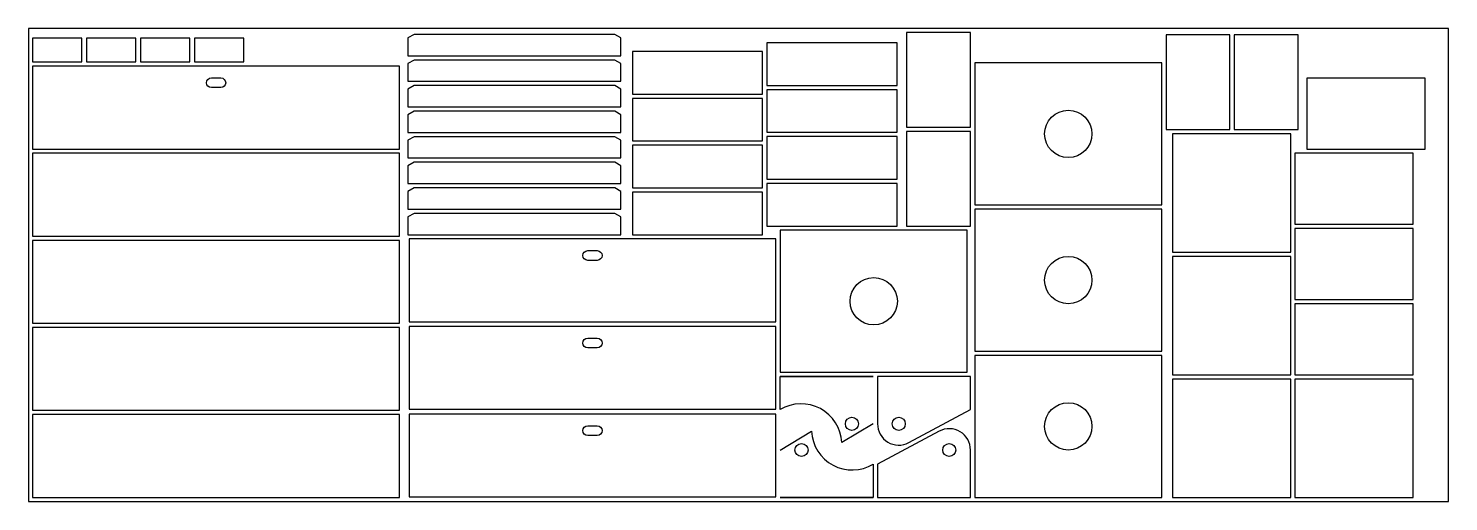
# Model space of a CAD drawing. Header units: metres. Extents: x 0 to 6000, y 0 to 2000.
import ezdxf

# ---------------------------------------------------------------- set-up
doc = ezdxf.new("R2010")
doc.units = ezdxf.units.M

msp = doc.modelspace()

# ---------------------------------------------------------------- linework, layer by layer
for points in [[(0, 0), (6000, 0), (6000, 2000), (0, 2000)], [(3710.2, 1982.8), (3710.2, 1582.8), (3980.2, 1582.8), (3980.2, 1982.8)], [(18, 1958.2), (18, 1858.2), (226.1, 1858.2), (226.1, 1958.2)], [(246.1, 1958.2), (246.1, 1858.2), (454.1, 1858.2), (454.1, 1958.2)], [(474.1, 1958.2), (474.1, 1858.2), (682.1, 1858.2), (682.1, 1958.2)], [(702.1, 1958.2), (702.1, 1858.2), (910.1, 1858.2), (910.1, 1958.2)], [(2477.1, 1974.5), (1629.1, 1974.5), (1603.1, 1959.5), (1603.1, 1884.5), (2503.1, 1884.5), (2503.1, 1959.5)], [(3120, 1758.8), (3670, 1758.8), (3670, 1938.8), (3120, 1938.8)], [(4806.3, 1972.1), (4806.3, 1572.1), (5076.3, 1572.1), (5076.3, 1972.1)], [(5094.3, 1972.1), (5094.3, 1572.1), (5364.3, 1572.1), (5364.3, 1972.1)], [(2477.1, 1866.4), (1629.1, 1866.4), (1603.1, 1851.4), (1603.1, 1776.4), (2503.1, 1776.4), (2503.1, 1851.4)], [(2551.9, 1722.2), (3101.9, 1722.2), (3101.9, 1902.2), (2551.9, 1902.2)], [(18, 1490.1), (1568, 1490.1), (1568, 1840.1), (18, 1840.1)], [(3998.3, 1854.1), (3998.3, 1254.1), (4788.2, 1254.1), (4788.2, 1854.1)], [(2477.1, 1758.4), (1629.1, 1758.4), (1603.1, 1743.4), (1603.1, 1668.4), (2503.1, 1668.4), (2503.1, 1743.4)], [(3120, 1560.8), (3670, 1560.8), (3670, 1740.8), (3120, 1740.8)], [(5401.1, 1490.2), (5901.1, 1490.2), (5901.1, 1790.2), (5401.1, 1790.2)], [(2551.9, 1524.1), (3101.9, 1524.1), (3101.9, 1704.1), (2551.9, 1704.1)], [(2477.1, 1650.3), (1629.1, 1650.3), (1603.1, 1635.3), (1603.1, 1560.3), (2503.1, 1560.3), (2503.1, 1635.3)], [(3710.2, 1564.8), (3710.2, 1164.8), (3980.2, 1164.8), (3980.2, 1564.8)], [(2477.1, 1542.3), (1629.1, 1542.3), (1603.1, 1527.3), (1603.1, 1452.3), (2503.1, 1452.3), (2503.1, 1527.3)], [(2551.9, 1326.1), (3101.9, 1326.1), (3101.9, 1506.1), (2551.9, 1506.1)], [(3120, 1362.8), (3670, 1362.8), (3670, 1542.8), (3120, 1542.8)], [(4833, 1054.1), (5333, 1054.1), (5333, 1554.1), (4833, 1554.1)], [(18, 1122.1), (1568, 1122.1), (1568, 1472.1), (18, 1472.1)], [(5351, 1172.1), (5851, 1172.1), (5851, 1472.1), (5351, 1472.1)], [(2477.1, 1434.2), (1629.1, 1434.2), (1603.1, 1419.2), (1603.1, 1344.2), (2503.1, 1344.2), (2503.1, 1419.2)], [(2477.1, 1326.2), (1629.1, 1326.2), (1603.1, 1311.2), (1603.1, 1236.2), (2503.1, 1236.2), (2503.1, 1311.2)], [(3120, 1164.8), (3670, 1164.8), (3670, 1344.8), (3120, 1344.8)], [(2551.9, 1128.1), (3101.9, 1128.1), (3101.9, 1308.1), (2551.9, 1308.1)], [(2477.1, 1218.1), (1629.1, 1218.1), (1603.1, 1203.1), (1603.1, 1128.1), (2503.1, 1128.1), (2503.1, 1203.1)], [(3998.3, 1236.1), (3998.3, 636.1), (4788.2, 636.1), (4788.2, 1236.1)], [(3176.2, 1146.8), (3176.2, 546.8), (3966.2, 546.8), (3966.2, 1146.8)], [(5351, 854.1), (5851, 854.1), (5851, 1154.1), (5351, 1154.1)], [(18, 754.1), (1568, 754.1), (1568, 1104.1), (18, 1104.1)], [(1608.1, 760.1), (3158.1, 760.1), (3158.1, 1110.1), (1608.1, 1110.1)], [(4833, 536.1), (5333, 536.1), (5333, 1036.1), (4833, 1036.1)], [(5351, 536.1), (5851, 536.1), (5851, 836.1), (5351, 836.1)], [(18, 386.1), (1568, 386.1), (1568, 736.1), (18, 736.1)], [(1608.1, 390.1), (3158.1, 390.1), (3158.1, 740.1), (1608.1, 740.1)], [(3998.3, 618), (3998.3, 18), (4788.2, 18), (4788.2, 618)], [(4833, 18), (5333, 18), (5333, 518), (4833, 518)], [(5351, 18), (5851, 18), (5851, 518), (5351, 518)], [(18, 18), (1568, 18), (1568, 368), (18, 368)], [(1608.1, 20.1), (3158.1, 20.1), (3158.1, 370.1), (1608.1, 370.1)]]:
    msp.add_lwpolyline(points, close=True)
for points in [[(813, 1749.6), (773, 1749.6, -1), (773, 1790.6), (813, 1790.6, -1)], [(4393.3, 1654.1, -1), (4393.3, 1454.1, -1)], [(2403.1, 1019.6), (2363.1, 1019.6, -1), (2363.1, 1060.6), (2403.1, 1060.6, -1)], [(4393.3, 1036.1, -1), (4393.3, 836.1, -1)], [(3571.2, 946.8, -1), (3571.2, 746.8, -1)], [(2403.1, 649.6), (2363.1, 649.6, -1), (2363.1, 690.6), (2403.1, 690.6, -1)], [(3587.2, 528.7), (3587.2, 328.7, 0.566585), (3719.6, 249.4), (3980.2, 388.7), (3980.2, 528.7)], [(4393.3, 418.1, -1), (4393.3, 218.1, -1)], [(2403.1, 279.6), (2363.1, 279.6, -1), (2363.1, 320.6), (2403.1, 320.6, -1)], [(3506.6, 328.7, -1), (3451.6, 328.7, -1)], [(3980.2, 18), (3980.2, 218.1, 0.566585), (3847.8, 297.4), (3587.2, 158.1), (3587.2, 18)], [(3704.7, 328.7, -1), (3649.7, 328.7, -1)], [(3238.7, 218.1, -1), (3293.7, 218.1, -1)], [(3862.7, 218.1, -1), (3917.7, 218.1, -1)]]:
    msp.add_lwpolyline(points, format="xyb", close=True)
for points in [[(3569.1, 328.7), (3436.7, 249.4, 0.566585), (3176.2, 388.7), (3176.2, 528.7), (3569.1, 528.7), (3176.2, 528.7)], [(3176.2, 218.1), (3308.6, 297.4, 0.566585), (3569.1, 158.1), (3569.1, 18), (3176.2, 18), (3569.1, 18)]]:
    msp.add_lwpolyline(points, format="xyb")

doc.saveas('drawing.dxf')
